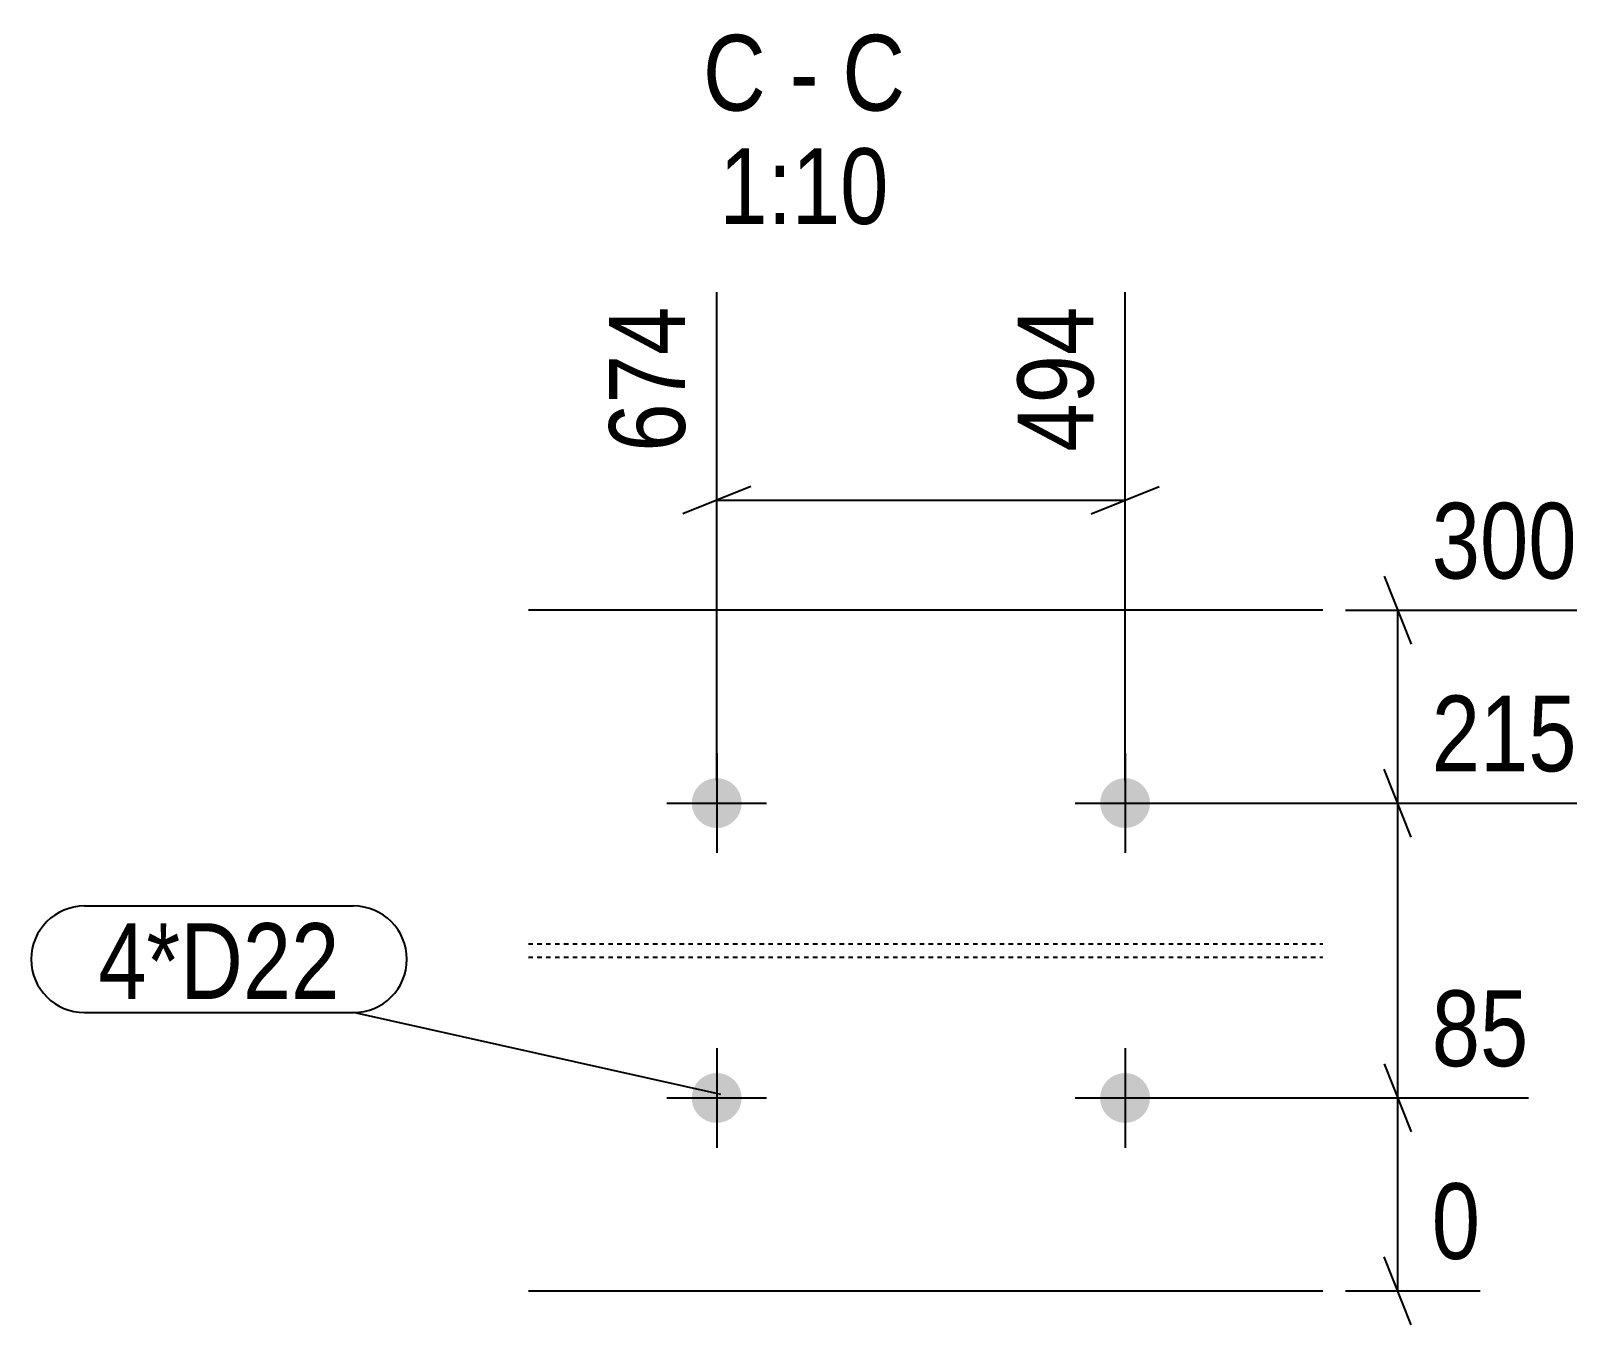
# Model space of a CAD drawing. Header units: millimetres. Extents: x 20 to 109594, y 16 to 5254.
# Drawn here: x 6368 to 7057, y 40 to 610 of the extents above; entities that cross this region are included whole.
import ezdxf

# ---------------------------------------------------------------- set-up
doc = ezdxf.new("R2010")
doc.units = ezdxf.units.MM
doc.linetypes.add('DXK_LINE_DOT2', pattern=[3.9198, 1.9599, -1.9599])
for name, color, linetype in [('MÅLSÆTNING', 7, 'Continuous'), ('STÅL', 7, 'Continuous'), ('TEKST', 7, 'Continuous')]:
    doc.layers.add(name, color=color, linetype=linetype)
doc.styles.add('Arial Narrow', font='ARIALN.TTF', dxfattribs={"height": 0.2})

msp = doc.modelspace()

# ---------------------------------------------------------------- hatches: boundary and pattern name
at = {"layer": 'STÅL', "linetype": 'Continuous'}
for points in [[(6670.38, 281, -1), (6670.38, 259, -1)], [(6850.38, 281, -1), (6850.38, 259, -1)], [(6670.38, 151, -1), (6670.38, 129, -1)], [(6850.38, 151, -1), (6850.38, 129, -1)]]:
    msp.add_hatch(color=4, dxfattribs=at).paths.add_polyline_path(points)

# ---------------------------------------------------------------- linework, layer by layer
at = {"layer": 'MÅLSÆTNING', "color": 7, "linetype": 'Continuous'}
for p, q in [((6670.38, 280), (6670.38, 495.31)), ((6850.38, 280), (6850.38, 495.31)), ((6685.38, 409.57), (6655.38, 397.57)), ((6835.38, 397.57), (6865.38, 409.57)), ((6670.38, 403.57), (6850.38, 403.57)), ((6964.56, 370), (6976.56, 340)), ((6947.59, 355), (7049.54, 355)), ((6970.56, 270), (6970.56, 355)), ((6976.56, 255), (6964.56, 285)), ((6976.56, 255), (6964.56, 285)), ((6860.38, 270), (7049.54, 270)), ((6860.38, 270), (7049.54, 270)), ((6970.56, 140), (6970.56, 270)), ((6964.56, 155), (6976.56, 125)), ((6860.38, 140), (7028.21, 140)), ((6860.38, 140), (7028.21, 140)), ((6970.56, 55), (6970.56, 140)), ((6976.56, 40), (6964.56, 70)), ((6947.59, 55), (7006.88, 55))]:
    msp.add_line(p, q, dxfattribs=at)
at = {"layer": 'STÅL', "color": 2, "linetype": 'Continuous'}
for p, q in [((6937.59, 355), (6587.38, 355)), ((6587.38, 55), (6937.59, 55))]:
    msp.add_line(p, q, dxfattribs=at)
at = {"layer": 'STÅL', "color": 4, "linetype": 'Continuous'}
for p, q in [((6670.38, 292), (6670.38, 248)), ((6850.38, 292), (6850.38, 248)), ((6648.38, 270), (6692.38, 270)), ((6828.38, 270), (6872.38, 270)), ((6670.38, 162), (6670.38, 118)), ((6850.38, 162), (6850.38, 118)), ((6648.38, 140), (6692.38, 140)), ((6828.38, 140), (6872.38, 140))]:
    msp.add_line(p, q, dxfattribs=at)
at = {"layer": 'STÅL', "color": 7, "linetype": 'DXK_LINE_DOT2'}
for p, q in [((6587.38, 208), (6937.59, 208)), ((6587.38, 202), (6937.59, 202))]:
    msp.add_line(p, q, dxfattribs=at)
at = {"layer": 'TEKST', "color": 7, "linetype": 'Continuous'}
for p, q in [((6391.73, 224.65), (6510.3, 224.65)), ((6391.73, 177.65), (6510.3, 177.65)), ((6672.24, 141.46), (6510.3, 177.65))]:
    msp.add_line(p, q, dxfattribs=at)
for centre, start, end in [((6391.73, 201.15), 90, 270), ((6510.3, 201.15), 270, 90)]:
    msp.add_arc(centre, 23.5, start, end, dxfattribs=at)

# ---------------------------------------------------------------- wipeouts: each hides what was drawn before it
at = {"color": 0, "linetype": 'Continuous'}
for points, layer in [([(6663.38, 495.93), (6614.38, 495.93), (6614.38, 417.95), (6663.38, 417.95)], 'MÅLSÆTNING'), ([(6843.38, 495.93), (6794.38, 495.93), (6794.38, 417.95), (6843.38, 417.95)], 'MÅLSÆTNING'), ([(6692.04, 575.31), (6692.04, 610.31), (6664.35, 610.31), (6664.35, 575.31)], 'TEKST'), ([(6715.29, 575.31), (6715.29, 610.31), (6702.54, 610.31), (6702.54, 575.31)], 'TEKST'), ([(6753.47, 575.31), (6753.47, 610.31), (6725.79, 610.31), (6725.79, 575.31)], 'TEKST'), ([(6746.24, 525.31), (6746.24, 560.31), (6671.59, 560.31), (6671.59, 525.31)], 'TEKST')]:
    msp.add_wipeout(points, dxfattribs=at).dxf.layer = layer
at = {"color": 0}
msp.add_wipeout([(6504.3, 183.65), (6504.3, 218.65), (6397.73, 218.65), (6397.73, 183.65)], dxfattribs=at).dxf.layer = 'TEKST'

# ---------------------------------------------------------------- next in the draw order: texts
at = {"layer": 'MÅLSÆTNING', "color": 3, "linetype": 'Continuous', "style": 'Arial Narrow'}
for s, p in [('674', (6656.38, 424.95)), ('494', (6836.38, 424.95))]:
    msp.add_text(s, height=33.405, rotation=90.00021, dxfattribs=at).set_placement(p)
at = {"layer": 'TEKST', "color": 3, "linetype": 'Continuous', "style": 'Arial Narrow'}
for s, height, p in [('C', 33.4, (6664.35, 575.31)), ('C', 33.4, (6725.79, 575.31)), ('-', 33.4, (6702.54, 575.31)), ('1:10', 33.405, (6671.59, 525.31))]:
    msp.add_text(s, height=height, dxfattribs=at).set_placement(p)

# ---------------------------------------------------------------- next in the draw order: wipeouts: each hides what was drawn before it
at = {"color": 0, "linetype": 'Continuous'}
for points in [[(7056.54, 362), (7056.54, 411), (6978.56, 411), (6978.56, 362)], [(7056.54, 277), (7056.54, 326), (6978.56, 326), (6978.56, 277)], [(7035.21, 147), (7035.21, 196), (6978.56, 196), (6978.56, 147)], [(7013.88, 62), (7013.88, 111), (6978.56, 111), (6978.56, 62)]]:
    msp.add_wipeout(points, dxfattribs=at).dxf.layer = 'MÅLSÆTNING'
at = {"color": 0}
msp.add_wipeout([(6504.3, 183.65), (6504.3, 218.65), (6397.73, 218.65), (6397.73, 183.65)], dxfattribs=at).dxf.layer = 'TEKST'

# ---------------------------------------------------------------- next in the draw order: linework, layer by layer
at = {"layer": 'MÅLSÆTNING', "color": 7, "linetype": 'Continuous'}
msp.add_line((6964.56, 155), (6976.56, 125), dxfattribs=at)

# ---------------------------------------------------------------- next in the draw order: texts
at = {"layer": 'MÅLSÆTNING', "color": 3, "linetype": 'Continuous', "style": 'Arial Narrow'}
for s, height, p in [('300', 33.405, (6985.56, 369)), ('215', 33.405, (6985.56, 284)), ('85', 33.405, (6985.56, 154)), ('0', 33.4, (6985.56, 69))]:
    msp.add_text(s, height=height, dxfattribs=at).set_placement(p)
at = {"layer": 'TEKST', "color": 3, "style": 'Arial Narrow'}
msp.add_text('4*D22', height=33.405, dxfattribs=at).set_placement((6397.73, 183.65))

doc.saveas('drawing.dxf')
